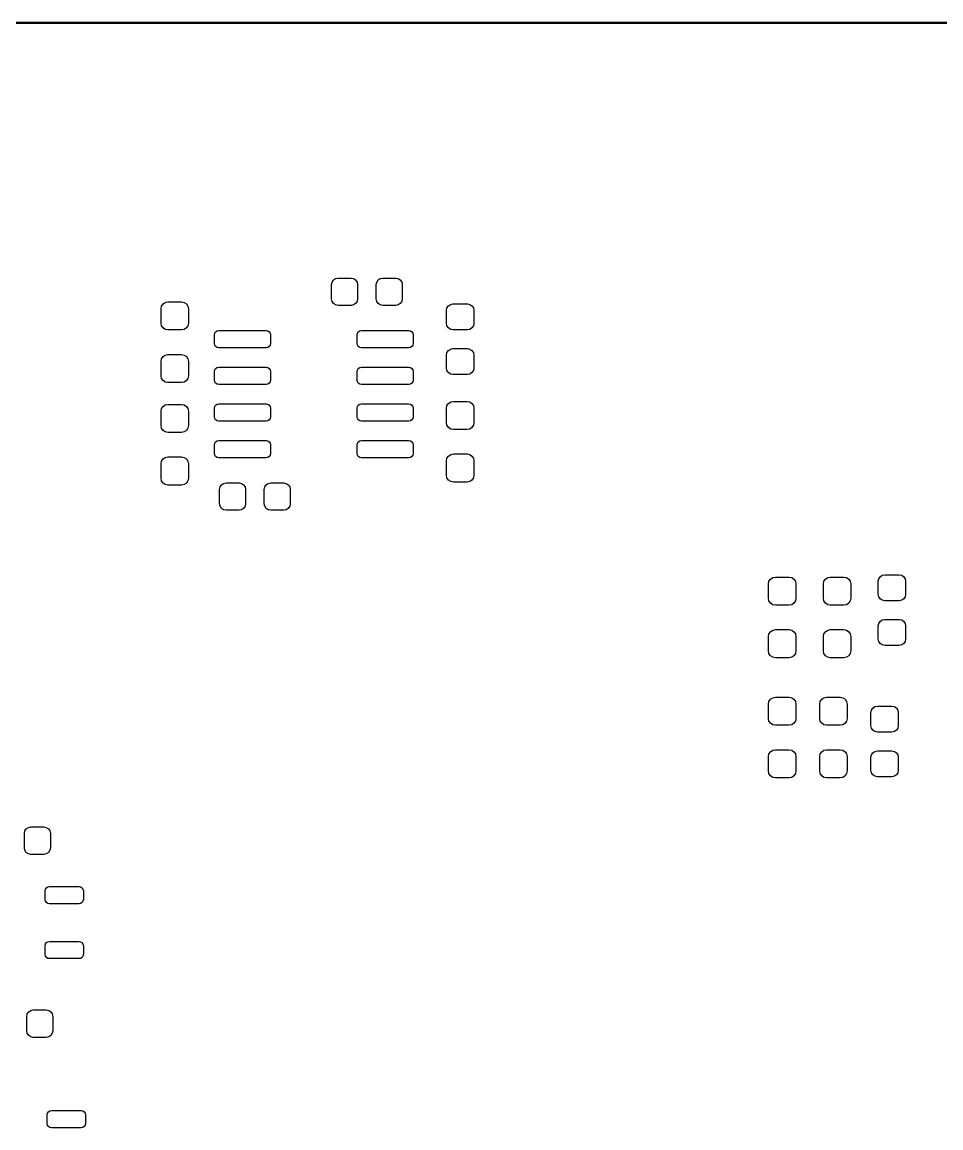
# Model space of a CAD drawing. Header units: inches. Extents: x 0.4 to 23, y -16.1 to -0.4.
# Drawn here: x 14.358 to 15.614, y -7.59 to -6.08 of the extents above; entities that cross this region are included whole.
import ezdxf

# ---------------------------------------------------------------- set-up
doc = ezdxf.new("R2010")
doc.units = ezdxf.units.IN
doc.header["$MEASUREMENT"] = 0
doc.layers.add('F.Paste', color=253, linetype='CONTINUOUS', true_color=0xb4a09a)

msp = doc.modelspace()

# ---------------------------------------------------------------- linework, layer by layer
at = {"layer": 'F.Paste', "linetype": 'CONTINUOUS'}
for p, q in [((8.1969, -6.0797), (17.7731, -6.0797)), ((17.7727, -6.0817), (8.1973, -6.0817)), ((14.7814, -6.4382), (14.782, -6.4348)), ((14.782, -6.4348), (14.7839, -6.4319)), ((14.7839, -6.4319), (14.7868, -6.43)), ((14.7868, -6.43), (14.7902, -6.4293)), ((14.7902, -6.4293), (14.8079, -6.4293)), ((14.8079, -6.4293), (14.8113, -6.43)), ((14.8113, -6.43), (14.8142, -6.4319)), ((14.8142, -6.4319), (14.8161, -6.4348)), ((14.8161, -6.4348), (14.8168, -6.4382)), ((14.8424, -6.4382), (14.8431, -6.4348)), ((14.8431, -6.4348), (14.845, -6.4319)), ((14.845, -6.4319), (14.8478, -6.43)), ((14.8478, -6.43), (14.8512, -6.4293)), ((14.8512, -6.4293), (14.869, -6.4293)), ((14.869, -6.4293), (14.8723, -6.43)), ((14.8723, -6.43), (14.8752, -6.4319)), ((14.8752, -6.4319), (14.8771, -6.4348)), ((14.8771, -6.4348), (14.8778, -6.4382)), ((14.7814, -6.4578), (14.7814, -6.4382)), ((14.8168, -6.4382), (14.8168, -6.4578)), ((14.8424, -6.4578), (14.8424, -6.4382)), ((14.8778, -6.4382), (14.8778, -6.4578)), ((14.549, -6.4677), (14.5511, -6.4647)), ((14.5511, -6.4647), (14.5541, -6.4627)), ((14.5541, -6.4627), (14.5577, -6.462)), ((14.5577, -6.462), (14.5764, -6.462)), ((14.5764, -6.462), (14.58, -6.4627)), ((14.58, -6.4627), (14.583, -6.4647)), ((14.583, -6.4647), (14.585, -6.4677)), ((14.782, -6.4612), (14.7814, -6.4578)), ((14.7839, -6.4641), (14.782, -6.4612)), ((14.7868, -6.466), (14.7839, -6.4641)), ((14.8142, -6.4641), (14.8113, -6.466)), ((14.8161, -6.4612), (14.8142, -6.4641)), ((14.8168, -6.4578), (14.8161, -6.4612)), ((14.8431, -6.4612), (14.8424, -6.4578)), ((14.845, -6.4641), (14.8431, -6.4612)), ((14.8478, -6.466), (14.845, -6.4641)), ((14.8752, -6.4641), (14.8723, -6.466)), ((14.8771, -6.4612), (14.8752, -6.4641)), ((14.8778, -6.4578), (14.8771, -6.4612)), ((14.9409, -6.4674), (14.9438, -6.4654)), ((14.9438, -6.4654), (14.9472, -6.4648)), ((14.9472, -6.4648), (14.9669, -6.4648)), ((14.9669, -6.4648), (14.9703, -6.4654)), ((14.9703, -6.4654), (14.9731, -6.4674)), ((14.5483, -6.4713), (14.549, -6.4677)), ((14.5483, -6.491), (14.5483, -6.4713)), ((14.585, -6.4677), (14.5857, -6.4713)), ((14.5857, -6.4713), (14.5857, -6.491)), ((14.7902, -6.4667), (14.7868, -6.466)), ((14.8079, -6.4667), (14.7902, -6.4667)), ((14.8113, -6.466), (14.8079, -6.4667)), ((14.8512, -6.4667), (14.8478, -6.466)), ((14.869, -6.4667), (14.8512, -6.4667)), ((14.8723, -6.466), (14.869, -6.4667)), ((14.9383, -6.4736), (14.939, -6.4702)), ((14.9383, -6.4913), (14.9383, -6.4736)), ((14.939, -6.4702), (14.9409, -6.4674)), ((14.9731, -6.4674), (14.9751, -6.4702)), ((14.9751, -6.4702), (14.9757, -6.4736)), ((14.9757, -6.4736), (14.9757, -6.4913)), ((14.549, -6.4946), (14.5483, -6.491)), ((14.5511, -6.4976), (14.549, -6.4946)), ((14.585, -6.4946), (14.583, -6.4976)), ((14.5857, -6.491), (14.585, -6.4946)), ((14.939, -6.4947), (14.9383, -6.4913)), ((14.9409, -6.4976), (14.939, -6.4947)), ((14.9751, -6.4947), (14.9731, -6.4976)), ((14.9757, -6.4913), (14.9751, -6.4947)), ((14.5541, -6.4996), (14.5511, -6.4976)), ((14.5577, -6.5003), (14.5541, -6.4996)), ((14.5764, -6.5003), (14.5577, -6.5003)), ((14.58, -6.4996), (14.5764, -6.5003)), ((14.583, -6.4976), (14.58, -6.4996)), ((14.6212, -6.5071), (14.6216, -6.5048)), ((14.6212, -6.5189), (14.6212, -6.5071)), ((14.6216, -6.5048), (14.6229, -6.5029)), ((14.6229, -6.5029), (14.6248, -6.5016)), ((14.6248, -6.5016), (14.6271, -6.5012)), ((14.6271, -6.5012), (14.6921, -6.5012)), ((14.6921, -6.5012), (14.6943, -6.5016)), ((14.6943, -6.5016), (14.6962, -6.5029)), ((14.6962, -6.5029), (14.6975, -6.5048)), ((14.6975, -6.5048), (14.698, -6.5071)), ((14.698, -6.5071), (14.698, -6.5189)), ((14.8161, -6.5071), (14.8165, -6.5048)), ((14.8161, -6.5189), (14.8161, -6.5071)), ((14.8165, -6.5048), (14.8178, -6.5029)), ((14.8178, -6.5029), (14.8197, -6.5016)), ((14.8197, -6.5016), (14.822, -6.5012)), ((14.822, -6.5012), (14.8869, -6.5012)), ((14.8869, -6.5012), (14.8892, -6.5016)), ((14.8892, -6.5016), (14.8911, -6.5029)), ((14.8911, -6.5029), (14.8924, -6.5048)), ((14.8924, -6.5048), (14.8929, -6.5071)), ((14.8929, -6.5071), (14.8929, -6.5189)), ((14.9438, -6.4995), (14.9409, -6.4976)), ((14.9472, -6.5002), (14.9438, -6.4995)), ((14.9669, -6.5002), (14.9472, -6.5002)), ((14.9703, -6.4995), (14.9669, -6.5002)), ((14.9731, -6.4976), (14.9703, -6.4995)), ((14.6216, -6.5212), (14.6212, -6.5189)), ((14.6229, -6.5231), (14.6216, -6.5212)), ((14.6248, -6.5244), (14.6229, -6.5231)), ((14.6271, -6.5248), (14.6248, -6.5244)), ((14.6921, -6.5248), (14.6271, -6.5248)), ((14.6943, -6.5244), (14.6921, -6.5248)), ((14.6962, -6.5231), (14.6943, -6.5244)), ((14.6975, -6.5212), (14.6962, -6.5231)), ((14.698, -6.5189), (14.6975, -6.5212)), ((14.8165, -6.5212), (14.8161, -6.5189)), ((14.8178, -6.5231), (14.8165, -6.5212)), ((14.8197, -6.5244), (14.8178, -6.5231)), ((14.822, -6.5248), (14.8197, -6.5244)), ((14.8869, -6.5248), (14.822, -6.5248)), ((14.8892, -6.5244), (14.8869, -6.5248)), ((14.8911, -6.5231), (14.8892, -6.5244)), ((14.8924, -6.5212), (14.8911, -6.5231)), ((14.8929, -6.5189), (14.8924, -6.5212)), ((14.9438, -6.5265), (14.9472, -6.5258)), ((14.9472, -6.5258), (14.9669, -6.5258)), ((14.9669, -6.5258), (14.9703, -6.5265)), ((14.5483, -6.5432), (14.549, -6.5396)), ((14.549, -6.5396), (14.5511, -6.5365)), ((14.5511, -6.5365), (14.5541, -6.5345)), ((14.5541, -6.5345), (14.5577, -6.5338)), ((14.5577, -6.5338), (14.5764, -6.5338)), ((14.5764, -6.5338), (14.58, -6.5345)), ((14.58, -6.5345), (14.583, -6.5365)), ((14.583, -6.5365), (14.585, -6.5396)), ((14.585, -6.5396), (14.5857, -6.5432)), ((14.9383, -6.5347), (14.939, -6.5313)), ((14.9383, -6.5524), (14.9383, -6.5347)), ((14.939, -6.5313), (14.9409, -6.5284)), ((14.9409, -6.5284), (14.9438, -6.5265)), ((14.9703, -6.5265), (14.9731, -6.5284)), ((14.9731, -6.5284), (14.9751, -6.5313)), ((14.9751, -6.5313), (14.9757, -6.5347)), ((14.9757, -6.5347), (14.9757, -6.5524)), ((14.5483, -6.5628), (14.5483, -6.5432)), ((14.5857, -6.5432), (14.5857, -6.5628)), ((14.6212, -6.5571), (14.6216, -6.5548)), ((14.6216, -6.5548), (14.6229, -6.5529)), ((14.6229, -6.5529), (14.6248, -6.5516)), ((14.6248, -6.5516), (14.6271, -6.5512)), ((14.6271, -6.5512), (14.6921, -6.5512)), ((14.6921, -6.5512), (14.6943, -6.5516)), ((14.6943, -6.5516), (14.6962, -6.5529)), ((14.6962, -6.5529), (14.6975, -6.5548)), ((14.6975, -6.5548), (14.698, -6.5571)), ((14.8161, -6.5571), (14.8165, -6.5548)), ((14.8165, -6.5548), (14.8178, -6.5529)), ((14.8178, -6.5529), (14.8197, -6.5516)), ((14.8197, -6.5516), (14.822, -6.5512)), ((14.822, -6.5512), (14.8869, -6.5512)), ((14.8869, -6.5512), (14.8892, -6.5516)), ((14.8892, -6.5516), (14.8911, -6.5529)), ((14.8911, -6.5529), (14.8924, -6.5548)), ((14.8924, -6.5548), (14.8929, -6.5571)), ((14.939, -6.5558), (14.9383, -6.5524)), ((14.9409, -6.5586), (14.939, -6.5558)), ((14.9751, -6.5558), (14.9731, -6.5586)), ((14.9757, -6.5524), (14.9751, -6.5558)), ((14.549, -6.5664), (14.5483, -6.5628)), ((14.5511, -6.5695), (14.549, -6.5664)), ((14.5541, -6.5715), (14.5511, -6.5695)), ((14.5577, -6.5722), (14.5541, -6.5715)), ((14.58, -6.5715), (14.5764, -6.5722)), ((14.583, -6.5695), (14.58, -6.5715)), ((14.585, -6.5664), (14.583, -6.5695)), ((14.5857, -6.5628), (14.585, -6.5664)), ((14.6212, -6.5689), (14.6212, -6.5571)), ((14.6216, -6.5712), (14.6212, -6.5689)), ((14.6229, -6.5731), (14.6216, -6.5712)), ((14.6975, -6.5712), (14.6962, -6.5731)), ((14.698, -6.5689), (14.6975, -6.5712)), ((14.698, -6.5571), (14.698, -6.5689)), ((14.8161, -6.5689), (14.8161, -6.5571)), ((14.8165, -6.5712), (14.8161, -6.5689)), ((14.8178, -6.5731), (14.8165, -6.5712)), ((14.8924, -6.5712), (14.8911, -6.5731)), ((14.8929, -6.5689), (14.8924, -6.5712)), ((14.8929, -6.5571), (14.8929, -6.5689)), ((14.9438, -6.5606), (14.9409, -6.5586)), ((14.9472, -6.5612), (14.9438, -6.5606)), ((14.9669, -6.5612), (14.9472, -6.5612)), ((14.9703, -6.5606), (14.9669, -6.5612)), ((14.9731, -6.5586), (14.9703, -6.5606)), ((14.5764, -6.5722), (14.5577, -6.5722)), ((14.6248, -6.5744), (14.6229, -6.5731)), ((14.6271, -6.5748), (14.6248, -6.5744)), ((14.6921, -6.5748), (14.6271, -6.5748)), ((14.6943, -6.5744), (14.6921, -6.5748)), ((14.6962, -6.5731), (14.6943, -6.5744)), ((14.8197, -6.5744), (14.8178, -6.5731)), ((14.822, -6.5748), (14.8197, -6.5744)), ((14.8869, -6.5748), (14.822, -6.5748)), ((14.8892, -6.5744), (14.8869, -6.5748)), ((14.8911, -6.5731), (14.8892, -6.5744)), ((14.6229, -6.6029), (14.6248, -6.6016)), ((14.6248, -6.6016), (14.6271, -6.6012)), ((14.6271, -6.6012), (14.6921, -6.6012)), ((14.6921, -6.6012), (14.6943, -6.6016)), ((14.6943, -6.6016), (14.6962, -6.6029)), ((14.8178, -6.6029), (14.8197, -6.6016)), ((14.8197, -6.6016), (14.822, -6.6012)), ((14.822, -6.6012), (14.8869, -6.6012)), ((14.8869, -6.6012), (14.8892, -6.6016)), ((14.8892, -6.6016), (14.8911, -6.6029)), ((14.939, -6.6037), (14.9411, -6.6006)), ((14.9411, -6.6006), (14.9441, -6.5986)), ((14.9441, -6.5986), (14.9477, -6.5979)), ((14.9477, -6.5979), (14.9664, -6.5979)), ((14.9664, -6.5979), (14.97, -6.5986)), ((14.97, -6.5986), (14.973, -6.6006)), ((14.973, -6.6006), (14.975, -6.6037)), ((14.5483, -6.6113), (14.549, -6.6077)), ((14.5483, -6.631), (14.5483, -6.6113)), ((14.549, -6.6077), (14.5511, -6.6047)), ((14.5511, -6.6047), (14.5541, -6.6027)), ((14.5541, -6.6027), (14.5577, -6.602)), ((14.5577, -6.602), (14.5764, -6.602)), ((14.5764, -6.602), (14.58, -6.6027)), ((14.58, -6.6027), (14.583, -6.6047)), ((14.583, -6.6047), (14.585, -6.6077)), ((14.585, -6.6077), (14.5857, -6.6113)), ((14.5857, -6.6113), (14.5857, -6.631)), ((14.6212, -6.6071), (14.6216, -6.6048)), ((14.6212, -6.6189), (14.6212, -6.6071)), ((14.6216, -6.6048), (14.6229, -6.6029)), ((14.6962, -6.6029), (14.6975, -6.6048)), ((14.6975, -6.6048), (14.698, -6.6071)), ((14.698, -6.6071), (14.698, -6.6189)), ((14.8161, -6.6071), (14.8165, -6.6048)), ((14.8161, -6.6189), (14.8161, -6.6071)), ((14.8165, -6.6048), (14.8178, -6.6029)), ((14.8911, -6.6029), (14.8924, -6.6048)), ((14.8924, -6.6048), (14.8929, -6.6071)), ((14.8929, -6.6071), (14.8929, -6.6189)), ((14.9383, -6.6072), (14.939, -6.6037)), ((14.9383, -6.6269), (14.9383, -6.6072)), ((14.975, -6.6037), (14.9757, -6.6072)), ((14.9757, -6.6072), (14.9757, -6.6269)), ((14.549, -6.6346), (14.5483, -6.631)), ((14.5857, -6.631), (14.585, -6.6346)), ((14.6216, -6.6212), (14.6212, -6.6189)), ((14.6229, -6.6231), (14.6216, -6.6212)), ((14.6248, -6.6244), (14.6229, -6.6231)), ((14.6271, -6.6248), (14.6248, -6.6244)), ((14.6921, -6.6248), (14.6271, -6.6248)), ((14.6943, -6.6244), (14.6921, -6.6248)), ((14.6962, -6.6231), (14.6943, -6.6244)), ((14.6975, -6.6212), (14.6962, -6.6231)), ((14.698, -6.6189), (14.6975, -6.6212)), ((14.8165, -6.6212), (14.8161, -6.6189)), ((14.8178, -6.6231), (14.8165, -6.6212)), ((14.8197, -6.6244), (14.8178, -6.6231)), ((14.822, -6.6248), (14.8197, -6.6244)), ((14.8869, -6.6248), (14.822, -6.6248)), ((14.8892, -6.6244), (14.8869, -6.6248)), ((14.8911, -6.6231), (14.8892, -6.6244)), ((14.8924, -6.6212), (14.8911, -6.6231)), ((14.8929, -6.6189), (14.8924, -6.6212)), ((14.939, -6.6305), (14.9383, -6.6269)), ((14.9411, -6.6335), (14.939, -6.6305)), ((14.975, -6.6305), (14.973, -6.6335)), ((14.9757, -6.6269), (14.975, -6.6305)), ((14.5511, -6.6376), (14.549, -6.6346)), ((14.5541, -6.6396), (14.5511, -6.6376)), ((14.5577, -6.6403), (14.5541, -6.6396)), ((14.5764, -6.6403), (14.5577, -6.6403)), ((14.58, -6.6396), (14.5764, -6.6403)), ((14.583, -6.6376), (14.58, -6.6396)), ((14.585, -6.6346), (14.583, -6.6376)), ((14.9441, -6.6356), (14.9411, -6.6335)), ((14.9477, -6.6363), (14.9441, -6.6356)), ((14.9664, -6.6363), (14.9477, -6.6363)), ((14.97, -6.6356), (14.9664, -6.6363)), ((14.973, -6.6335), (14.97, -6.6356)), ((14.6212, -6.6571), (14.6216, -6.6548)), ((14.6212, -6.6689), (14.6212, -6.6571)), ((14.6216, -6.6548), (14.6229, -6.6529)), ((14.6229, -6.6529), (14.6248, -6.6516)), ((14.6248, -6.6516), (14.6271, -6.6512)), ((14.6271, -6.6512), (14.6921, -6.6512)), ((14.6921, -6.6512), (14.6943, -6.6516)), ((14.6943, -6.6516), (14.6962, -6.6529)), ((14.6962, -6.6529), (14.6975, -6.6548)), ((14.6975, -6.6548), (14.698, -6.6571)), ((14.698, -6.6571), (14.698, -6.6689)), ((14.8161, -6.6571), (14.8165, -6.6548)), ((14.8161, -6.6689), (14.8161, -6.6571)), ((14.8165, -6.6548), (14.8178, -6.6529)), ((14.8178, -6.6529), (14.8197, -6.6516)), ((14.8197, -6.6516), (14.822, -6.6512)), ((14.822, -6.6512), (14.8869, -6.6512)), ((14.8869, -6.6512), (14.8892, -6.6516)), ((14.8892, -6.6516), (14.8911, -6.6529)), ((14.8911, -6.6529), (14.8924, -6.6548)), ((14.8924, -6.6548), (14.8929, -6.6571)), ((14.8929, -6.6571), (14.8929, -6.6689)), ((14.549, -6.6796), (14.5511, -6.6765)), ((14.5511, -6.6765), (14.5541, -6.6745)), ((14.5541, -6.6745), (14.5577, -6.6738)), ((14.5577, -6.6738), (14.5764, -6.6738)), ((14.5764, -6.6738), (14.58, -6.6745)), ((14.58, -6.6745), (14.583, -6.6765)), ((14.583, -6.6765), (14.585, -6.6796)), ((14.6216, -6.6712), (14.6212, -6.6689)), ((14.6229, -6.6731), (14.6216, -6.6712)), ((14.6248, -6.6744), (14.6229, -6.6731)), ((14.6271, -6.6748), (14.6248, -6.6744)), ((14.6921, -6.6748), (14.6271, -6.6748)), ((14.6943, -6.6744), (14.6921, -6.6748)), ((14.6962, -6.6731), (14.6943, -6.6744)), ((14.6975, -6.6712), (14.6962, -6.6731)), ((14.698, -6.6689), (14.6975, -6.6712)), ((14.8165, -6.6712), (14.8161, -6.6689)), ((14.8178, -6.6731), (14.8165, -6.6712)), ((14.8197, -6.6744), (14.8178, -6.6731)), ((14.822, -6.6748), (14.8197, -6.6744)), ((14.8869, -6.6748), (14.822, -6.6748)), ((14.8892, -6.6744), (14.8869, -6.6748)), ((14.8911, -6.6731), (14.8892, -6.6744)), ((14.8924, -6.6712), (14.8911, -6.6731)), ((14.8929, -6.6689), (14.8924, -6.6712)), ((14.9383, -6.6791), (14.939, -6.6755)), ((14.939, -6.6755), (14.9411, -6.6725)), ((14.9411, -6.6725), (14.9441, -6.6704)), ((14.9441, -6.6704), (14.9477, -6.6697)), ((14.9477, -6.6697), (14.9664, -6.6697)), ((14.9664, -6.6697), (14.97, -6.6704)), ((14.97, -6.6704), (14.973, -6.6725)), ((14.973, -6.6725), (14.975, -6.6755)), ((14.975, -6.6755), (14.9757, -6.6791)), ((14.5483, -6.6832), (14.549, -6.6796)), ((14.5483, -6.7028), (14.5483, -6.6832)), ((14.585, -6.6796), (14.5857, -6.6832)), ((14.5857, -6.6832), (14.5857, -6.7028)), ((14.9383, -6.6988), (14.9383, -6.6791)), ((14.9757, -6.6791), (14.9757, -6.6988)), ((14.549, -6.7064), (14.5483, -6.7028)), ((14.5511, -6.7095), (14.549, -6.7064)), ((14.585, -6.7064), (14.583, -6.7095)), ((14.5857, -6.7028), (14.585, -6.7064)), ((14.939, -6.7023), (14.9383, -6.6988)), ((14.9411, -6.7054), (14.939, -6.7023)), ((14.9441, -6.7074), (14.9411, -6.7054)), ((14.9477, -6.7081), (14.9441, -6.7074)), ((14.97, -6.7074), (14.9664, -6.7081)), ((14.973, -6.7054), (14.97, -6.7074)), ((14.975, -6.7023), (14.973, -6.7054)), ((14.9757, -6.6988), (14.975, -6.7023)), ((14.5541, -6.7115), (14.5511, -6.7095)), ((14.5577, -6.7122), (14.5541, -6.7115)), ((14.5764, -6.7122), (14.5577, -6.7122)), ((14.58, -6.7115), (14.5764, -6.7122)), ((14.583, -6.7095), (14.58, -6.7115)), ((14.6283, -6.7182), (14.629, -6.7148)), ((14.6283, -6.7378), (14.6283, -6.7182)), ((14.629, -6.7148), (14.6309, -6.7119)), ((14.6309, -6.7119), (14.6338, -6.71)), ((14.6338, -6.71), (14.6371, -6.7093)), ((14.6371, -6.7093), (14.6549, -6.7093)), ((14.6549, -6.7093), (14.6582, -6.71)), ((14.6582, -6.71), (14.6611, -6.7119)), ((14.6611, -6.7119), (14.663, -6.7148)), ((14.663, -6.7148), (14.6637, -6.7182)), ((14.6637, -6.7182), (14.6637, -6.7378)), ((14.6893, -6.7182), (14.69, -6.7148)), ((14.6893, -6.7378), (14.6893, -6.7182)), ((14.69, -6.7148), (14.6919, -6.7119)), ((14.6919, -6.7119), (14.6948, -6.71)), ((14.6948, -6.71), (14.6982, -6.7093)), ((14.6982, -6.7093), (14.7159, -6.7093)), ((14.7159, -6.7093), (14.7193, -6.71)), ((14.7193, -6.71), (14.7221, -6.7119)), ((14.7221, -6.7119), (14.7241, -6.7148)), ((14.7241, -6.7148), (14.7247, -6.7182)), ((14.7247, -6.7182), (14.7247, -6.7378)), ((14.9664, -6.7081), (14.9477, -6.7081)), ((14.629, -6.7412), (14.6283, -6.7378)), ((14.6309, -6.7441), (14.629, -6.7412)), ((14.6338, -6.746), (14.6309, -6.7441)), ((14.6371, -6.7467), (14.6338, -6.746)), ((14.6549, -6.7467), (14.6371, -6.7467)), ((14.6582, -6.746), (14.6549, -6.7467)), ((14.6611, -6.7441), (14.6582, -6.746)), ((14.663, -6.7412), (14.6611, -6.7441)), ((14.6637, -6.7378), (14.663, -6.7412)), ((14.69, -6.7412), (14.6893, -6.7378)), ((14.6919, -6.7441), (14.69, -6.7412)), ((14.6948, -6.746), (14.6919, -6.7441)), ((14.6982, -6.7467), (14.6948, -6.746)), ((14.7159, -6.7467), (14.6982, -6.7467)), ((14.7193, -6.746), (14.7159, -6.7467)), ((14.7221, -6.7441), (14.7193, -6.746)), ((14.7241, -6.7412), (14.7221, -6.7441)), ((14.7247, -6.7378), (14.7241, -6.7412)), ((15.379, -6.8437), (15.3811, -6.8406)), ((15.3811, -6.8406), (15.3841, -6.8386)), ((15.3841, -6.8386), (15.3877, -6.8379)), ((15.3877, -6.8379), (15.4064, -6.8379)), ((15.4064, -6.8379), (15.41, -6.8386)), ((15.41, -6.8386), (15.413, -6.8406)), ((15.413, -6.8406), (15.415, -6.8437)), ((15.4541, -6.8437), (15.4561, -6.8406)), ((15.4561, -6.8406), (15.4592, -6.8386)), ((15.4592, -6.8386), (15.4627, -6.8379)), ((15.4627, -6.8379), (15.4814, -6.8379)), ((15.4814, -6.8379), (15.485, -6.8386)), ((15.485, -6.8386), (15.488, -6.8406)), ((15.488, -6.8406), (15.4901, -6.8437)), ((15.5283, -6.8436), (15.529, -6.8402)), ((15.529, -6.8402), (15.5309, -6.8374)), ((15.5309, -6.8374), (15.5338, -6.8354)), ((15.5338, -6.8354), (15.5372, -6.8348)), ((15.5372, -6.8348), (15.5569, -6.8348)), ((15.5569, -6.8348), (15.5603, -6.8354)), ((15.5603, -6.8354), (15.5631, -6.8374)), ((15.5631, -6.8374), (15.5651, -6.8402)), ((15.5651, -6.8402), (15.5657, -6.8436)), ((15.3783, -6.8472), (15.379, -6.8437)), ((15.3783, -6.8669), (15.3783, -6.8472)), ((15.415, -6.8437), (15.4157, -6.8472)), ((15.4157, -6.8472), (15.4157, -6.8669)), ((15.4534, -6.8472), (15.4541, -6.8437)), ((15.4534, -6.8669), (15.4534, -6.8472)), ((15.4901, -6.8437), (15.4908, -6.8472)), ((15.4908, -6.8472), (15.4908, -6.8669)), ((15.5283, -6.8613), (15.5283, -6.8436)), ((15.5657, -6.8436), (15.5657, -6.8613)), ((15.379, -6.8705), (15.3783, -6.8669)), ((15.3811, -6.8735), (15.379, -6.8705)), ((15.3841, -6.8756), (15.3811, -6.8735)), ((15.413, -6.8735), (15.41, -6.8756)), ((15.415, -6.8705), (15.413, -6.8735)), ((15.4157, -6.8669), (15.415, -6.8705)), ((15.4541, -6.8705), (15.4534, -6.8669)), ((15.4561, -6.8735), (15.4541, -6.8705)), ((15.4592, -6.8756), (15.4561, -6.8735)), ((15.488, -6.8735), (15.485, -6.8756)), ((15.4901, -6.8705), (15.488, -6.8735)), ((15.4908, -6.8669), (15.4901, -6.8705)), ((15.529, -6.8647), (15.5283, -6.8613)), ((15.5309, -6.8676), (15.529, -6.8647)), ((15.5338, -6.8695), (15.5309, -6.8676)), ((15.5372, -6.8702), (15.5338, -6.8695)), ((15.5569, -6.8702), (15.5372, -6.8702)), ((15.5603, -6.8695), (15.5569, -6.8702)), ((15.5631, -6.8676), (15.5603, -6.8695)), ((15.5651, -6.8647), (15.5631, -6.8676)), ((15.5657, -6.8613), (15.5651, -6.8647)), ((15.3877, -6.8763), (15.3841, -6.8756)), ((15.4064, -6.8763), (15.3877, -6.8763)), ((15.41, -6.8756), (15.4064, -6.8763)), ((15.4627, -6.8763), (15.4592, -6.8756)), ((15.4814, -6.8763), (15.4627, -6.8763)), ((15.485, -6.8756), (15.4814, -6.8763)), ((15.5283, -6.9047), (15.529, -6.9013)), ((15.529, -6.9013), (15.5309, -6.8984)), ((15.5309, -6.8984), (15.5338, -6.8965)), ((15.5338, -6.8965), (15.5372, -6.8958)), ((15.5372, -6.8958), (15.5569, -6.8958)), ((15.5569, -6.8958), (15.5603, -6.8965)), ((15.5603, -6.8965), (15.5631, -6.8984)), ((15.5631, -6.8984), (15.5651, -6.9013)), ((15.5651, -6.9013), (15.5657, -6.9047)), ((15.3783, -6.9191), (15.379, -6.9155)), ((15.379, -6.9155), (15.3811, -6.9125)), ((15.3811, -6.9125), (15.3841, -6.9104)), ((15.3841, -6.9104), (15.3877, -6.9097)), ((15.3877, -6.9097), (15.4064, -6.9097)), ((15.4064, -6.9097), (15.41, -6.9104)), ((15.41, -6.9104), (15.413, -6.9125)), ((15.413, -6.9125), (15.415, -6.9155)), ((15.415, -6.9155), (15.4157, -6.9191)), ((15.4534, -6.9191), (15.4541, -6.9155)), ((15.4541, -6.9155), (15.4561, -6.9125)), ((15.4561, -6.9125), (15.4592, -6.9104)), ((15.4592, -6.9104), (15.4627, -6.9097)), ((15.4627, -6.9097), (15.4814, -6.9097)), ((15.4814, -6.9097), (15.485, -6.9104)), ((15.485, -6.9104), (15.488, -6.9125)), ((15.488, -6.9125), (15.4901, -6.9155)), ((15.4901, -6.9155), (15.4908, -6.9191)), ((15.5283, -6.9224), (15.5283, -6.9047)), ((15.5657, -6.9047), (15.5657, -6.9224)), ((15.3783, -6.9388), (15.3783, -6.9191)), ((15.4157, -6.9191), (15.4157, -6.9388)), ((15.4534, -6.9388), (15.4534, -6.9191)), ((15.4908, -6.9191), (15.4908, -6.9388)), ((15.529, -6.9258), (15.5283, -6.9224)), ((15.5309, -6.9286), (15.529, -6.9258)), ((15.5338, -6.9306), (15.5309, -6.9286)), ((15.5372, -6.9312), (15.5338, -6.9306)), ((15.5569, -6.9312), (15.5372, -6.9312)), ((15.5603, -6.9306), (15.5569, -6.9312)), ((15.5631, -6.9286), (15.5603, -6.9306)), ((15.5651, -6.9258), (15.5631, -6.9286)), ((15.5657, -6.9224), (15.5651, -6.9258)), ((15.379, -6.9423), (15.3783, -6.9388)), ((15.3811, -6.9454), (15.379, -6.9423)), ((15.3841, -6.9474), (15.3811, -6.9454)), ((15.3877, -6.9481), (15.3841, -6.9474)), ((15.4064, -6.9481), (15.3877, -6.9481)), ((15.41, -6.9474), (15.4064, -6.9481)), ((15.413, -6.9454), (15.41, -6.9474)), ((15.415, -6.9423), (15.413, -6.9454)), ((15.4157, -6.9388), (15.415, -6.9423)), ((15.4541, -6.9423), (15.4534, -6.9388)), ((15.4561, -6.9454), (15.4541, -6.9423)), ((15.4592, -6.9474), (15.4561, -6.9454)), ((15.4627, -6.9481), (15.4592, -6.9474)), ((15.4814, -6.9481), (15.4627, -6.9481)), ((15.485, -6.9474), (15.4814, -6.9481)), ((15.488, -6.9454), (15.485, -6.9474)), ((15.4901, -6.9423), (15.488, -6.9454)), ((15.4908, -6.9388), (15.4901, -6.9423)), ((15.3783, -7.0113), (15.379, -7.0077)), ((15.379, -7.0077), (15.3811, -7.0047)), ((15.3811, -7.0047), (15.3841, -7.0027)), ((15.3841, -7.0027), (15.3877, -7.002)), ((15.3877, -7.002), (15.4064, -7.002)), ((15.4064, -7.002), (15.41, -7.0027)), ((15.41, -7.0027), (15.413, -7.0047)), ((15.413, -7.0047), (15.415, -7.0077)), ((15.415, -7.0077), (15.4157, -7.0113)), ((15.4483, -7.0113), (15.449, -7.0077)), ((15.449, -7.0077), (15.4511, -7.0047)), ((15.4511, -7.0047), (15.4541, -7.0027)), ((15.4541, -7.0027), (15.4577, -7.002)), ((15.4577, -7.002), (15.4764, -7.002)), ((15.4764, -7.002), (15.48, -7.0027)), ((15.48, -7.0027), (15.483, -7.0047)), ((15.483, -7.0047), (15.485, -7.0077)), ((15.485, -7.0077), (15.4857, -7.0113)), ((15.3783, -7.031), (15.3783, -7.0113)), ((15.4157, -7.0113), (15.4157, -7.031)), ((15.4483, -7.031), (15.4483, -7.0113)), ((15.4857, -7.0113), (15.4857, -7.031)), ((15.5183, -7.0231), (15.519, -7.0197)), ((15.5183, -7.0408), (15.5183, -7.0231)), ((15.519, -7.0197), (15.5209, -7.0169)), ((15.5209, -7.0169), (15.5238, -7.0149)), ((15.5238, -7.0149), (15.5272, -7.0143)), ((15.5272, -7.0143), (15.5469, -7.0143)), ((15.5469, -7.0143), (15.5503, -7.0149)), ((15.5503, -7.0149), (15.5531, -7.0169)), ((15.5531, -7.0169), (15.5551, -7.0197)), ((15.5551, -7.0197), (15.5557, -7.0231)), ((15.5557, -7.0231), (15.5557, -7.0408)), ((15.379, -7.0346), (15.3783, -7.031)), ((15.3811, -7.0376), (15.379, -7.0346)), ((15.3841, -7.0396), (15.3811, -7.0376)), ((15.3877, -7.0403), (15.3841, -7.0396)), ((15.41, -7.0396), (15.4064, -7.0403)), ((15.413, -7.0376), (15.41, -7.0396)), ((15.415, -7.0346), (15.413, -7.0376)), ((15.4157, -7.031), (15.415, -7.0346)), ((15.449, -7.0346), (15.4483, -7.031)), ((15.4511, -7.0376), (15.449, -7.0346)), ((15.4541, -7.0396), (15.4511, -7.0376)), ((15.4577, -7.0403), (15.4541, -7.0396)), ((15.48, -7.0396), (15.4764, -7.0403)), ((15.483, -7.0376), (15.48, -7.0396)), ((15.485, -7.0346), (15.483, -7.0376)), ((15.4857, -7.031), (15.485, -7.0346)), ((15.4064, -7.0403), (15.3877, -7.0403)), ((15.4764, -7.0403), (15.4577, -7.0403)), ((15.519, -7.0442), (15.5183, -7.0408)), ((15.5209, -7.0471), (15.519, -7.0442)), ((15.5238, -7.049), (15.5209, -7.0471)), ((15.5272, -7.0497), (15.5238, -7.049)), ((15.5469, -7.0497), (15.5272, -7.0497)), ((15.5503, -7.049), (15.5469, -7.0497)), ((15.5531, -7.0471), (15.5503, -7.049)), ((15.5551, -7.0442), (15.5531, -7.0471)), ((15.5557, -7.0408), (15.5551, -7.0442)), ((15.3783, -7.0832), (15.379, -7.0796)), ((15.3783, -7.1028), (15.3783, -7.0832)), ((15.379, -7.0796), (15.3811, -7.0765)), ((15.3811, -7.0765), (15.3841, -7.0745)), ((15.3841, -7.0745), (15.3877, -7.0738)), ((15.3877, -7.0738), (15.4064, -7.0738)), ((15.4064, -7.0738), (15.41, -7.0745)), ((15.41, -7.0745), (15.413, -7.0765)), ((15.413, -7.0765), (15.415, -7.0796)), ((15.415, -7.0796), (15.4157, -7.0832)), ((15.4157, -7.0832), (15.4157, -7.1028)), ((15.4483, -7.0832), (15.449, -7.0796)), ((15.4483, -7.1028), (15.4483, -7.0832)), ((15.449, -7.0796), (15.4511, -7.0765)), ((15.4511, -7.0765), (15.4541, -7.0745)), ((15.4541, -7.0745), (15.4577, -7.0738)), ((15.4577, -7.0738), (15.4764, -7.0738)), ((15.4764, -7.0738), (15.48, -7.0745)), ((15.48, -7.0745), (15.483, -7.0765)), ((15.483, -7.0765), (15.485, -7.0796)), ((15.485, -7.0796), (15.4857, -7.0832)), ((15.4857, -7.0832), (15.4857, -7.1028)), ((15.5183, -7.0841), (15.519, -7.0808)), ((15.5183, -7.1019), (15.5183, -7.0841)), ((15.519, -7.0808), (15.5209, -7.0779)), ((15.5209, -7.0779), (15.5238, -7.076)), ((15.5238, -7.076), (15.5272, -7.0753)), ((15.5272, -7.0753), (15.5469, -7.0753)), ((15.5469, -7.0753), (15.5503, -7.076)), ((15.5503, -7.076), (15.5531, -7.0779)), ((15.5531, -7.0779), (15.5551, -7.0808)), ((15.5551, -7.0808), (15.5557, -7.0841)), ((15.5557, -7.0841), (15.5557, -7.1019)), ((15.379, -7.1064), (15.3783, -7.1028)), ((15.3811, -7.1095), (15.379, -7.1064)), ((15.3841, -7.1115), (15.3811, -7.1095)), ((15.3877, -7.1122), (15.3841, -7.1115)), ((15.4064, -7.1122), (15.3877, -7.1122)), ((15.41, -7.1115), (15.4064, -7.1122)), ((15.413, -7.1095), (15.41, -7.1115)), ((15.415, -7.1064), (15.413, -7.1095)), ((15.4157, -7.1028), (15.415, -7.1064)), ((15.449, -7.1064), (15.4483, -7.1028)), ((15.4511, -7.1095), (15.449, -7.1064)), ((15.4541, -7.1115), (15.4511, -7.1095)), ((15.4577, -7.1122), (15.4541, -7.1115)), ((15.4764, -7.1122), (15.4577, -7.1122)), ((15.48, -7.1115), (15.4764, -7.1122)), ((15.483, -7.1095), (15.48, -7.1115)), ((15.485, -7.1064), (15.483, -7.1095)), ((15.4857, -7.1028), (15.485, -7.1064)), ((15.519, -7.1052), (15.5183, -7.1019)), ((15.5209, -7.1081), (15.519, -7.1052)), ((15.5238, -7.11), (15.5209, -7.1081)), ((15.5272, -7.1107), (15.5238, -7.11)), ((15.5469, -7.1107), (15.5272, -7.1107)), ((15.5503, -7.11), (15.5469, -7.1107)), ((15.5531, -7.1081), (15.5503, -7.11)), ((15.5551, -7.1052), (15.5531, -7.1081)), ((15.5557, -7.1019), (15.5551, -7.1052)), ((14.3616, -7.1882), (14.3622, -7.1848)), ((14.3616, -7.2078), (14.3616, -7.1882)), ((14.3622, -7.1848), (14.3642, -7.1819)), ((14.3642, -7.1819), (14.367, -7.18)), ((14.367, -7.18), (14.3704, -7.1793)), ((14.3704, -7.1793), (14.3881, -7.1793)), ((14.3881, -7.1793), (14.3915, -7.18)), ((14.3915, -7.18), (14.3944, -7.1819)), ((14.3944, -7.1819), (14.3963, -7.1848)), ((14.3963, -7.1848), (14.397, -7.1882)), ((14.397, -7.1882), (14.397, -7.2078)), ((14.3622, -7.2112), (14.3616, -7.2078)), ((14.3642, -7.2141), (14.3622, -7.2112)), ((14.367, -7.216), (14.3642, -7.2141)), ((14.3704, -7.2167), (14.367, -7.216)), ((14.3881, -7.2167), (14.3704, -7.2167)), ((14.3915, -7.216), (14.3881, -7.2167)), ((14.3944, -7.2141), (14.3915, -7.216)), ((14.3963, -7.2112), (14.3944, -7.2141)), ((14.397, -7.2078), (14.3963, -7.2112)), ((14.3899, -7.2667), (14.3904, -7.2644)), ((14.3904, -7.2644), (14.3916, -7.2625)), ((14.3916, -7.2625), (14.3936, -7.2612)), ((14.3936, -7.2612), (14.3958, -7.2608)), ((14.3958, -7.2608), (14.4362, -7.2608)), ((14.4362, -7.2608), (14.4384, -7.2612)), ((14.4384, -7.2612), (14.4404, -7.2625)), ((14.4404, -7.2625), (14.4416, -7.2644)), ((14.4416, -7.2644), (14.4421, -7.2667)), ((14.3899, -7.2785), (14.3899, -7.2667)), ((14.3904, -7.2808), (14.3899, -7.2785)), ((14.3916, -7.2827), (14.3904, -7.2808)), ((14.4416, -7.2808), (14.4404, -7.2827)), ((14.4421, -7.2785), (14.4416, -7.2808)), ((14.4421, -7.2667), (14.4421, -7.2785)), ((14.3936, -7.284), (14.3916, -7.2827)), ((14.3958, -7.2844), (14.3936, -7.284)), ((14.4362, -7.2844), (14.3958, -7.2844)), ((14.4384, -7.284), (14.4362, -7.2844)), ((14.4404, -7.2827), (14.4384, -7.284)), ((14.3899, -7.3415), (14.3904, -7.3392)), ((14.3899, -7.3533), (14.3899, -7.3415)), ((14.3904, -7.3392), (14.3916, -7.3373)), ((14.3916, -7.3373), (14.3936, -7.336)), ((14.3936, -7.336), (14.3958, -7.3356)), ((14.3958, -7.3356), (14.4362, -7.3356)), ((14.4362, -7.3356), (14.4384, -7.336)), ((14.4384, -7.336), (14.4404, -7.3373)), ((14.4404, -7.3373), (14.4416, -7.3392)), ((14.4416, -7.3392), (14.4421, -7.3415)), ((14.4421, -7.3415), (14.4421, -7.3533)), ((14.3904, -7.3556), (14.3899, -7.3533)), ((14.3916, -7.3575), (14.3904, -7.3556)), ((14.4416, -7.3556), (14.4404, -7.3575)), ((14.4421, -7.3533), (14.4416, -7.3556)), ((14.3936, -7.3588), (14.3916, -7.3575)), ((14.3958, -7.3592), (14.3936, -7.3588)), ((14.4362, -7.3592), (14.3958, -7.3592)), ((14.4384, -7.3588), (14.4362, -7.3592)), ((14.4404, -7.3575), (14.4384, -7.3588)), ((14.3655, -7.4348), (14.3674, -7.4319)), ((14.3674, -7.4319), (14.3703, -7.43)), ((14.3703, -7.43), (14.3737, -7.4293)), ((14.3737, -7.4293), (14.3914, -7.4293)), ((14.3914, -7.4293), (14.3948, -7.43)), ((14.3948, -7.43), (14.3976, -7.4319)), ((14.3976, -7.4319), (14.3996, -7.4348)), ((14.3648, -7.4382), (14.3655, -7.4348)), ((14.3648, -7.4578), (14.3648, -7.4382)), ((14.3996, -7.4348), (14.4002, -7.4382)), ((14.4002, -7.4382), (14.4002, -7.4578)), ((14.3655, -7.4612), (14.3648, -7.4578)), ((14.3674, -7.4641), (14.3655, -7.4612)), ((14.3996, -7.4612), (14.3976, -7.4641)), ((14.4002, -7.4578), (14.3996, -7.4612)), ((14.3703, -7.466), (14.3674, -7.4641)), ((14.3737, -7.4667), (14.3703, -7.466)), ((14.3914, -7.4667), (14.3737, -7.4667)), ((14.3948, -7.466), (14.3914, -7.4667)), ((14.3976, -7.4641), (14.3948, -7.466)), ((14.3932, -7.5704), (14.3944, -7.5685)), ((14.3944, -7.5685), (14.3963, -7.5672)), ((14.3963, -7.5672), (14.3986, -7.5668)), ((14.3986, -7.5668), (14.439, -7.5668)), ((14.439, -7.5668), (14.4412, -7.5672)), ((14.4412, -7.5672), (14.4431, -7.5685)), ((14.4431, -7.5685), (14.4444, -7.5704)), ((14.3927, -7.5727), (14.3932, -7.5704)), ((14.3927, -7.5845), (14.3927, -7.5727)), ((14.4444, -7.5704), (14.4449, -7.5727)), ((14.4449, -7.5727), (14.4449, -7.5845)), ((14.3932, -7.5868), (14.3927, -7.5845)), ((14.3944, -7.5887), (14.3932, -7.5868)), ((14.3963, -7.59), (14.3944, -7.5887)), ((14.3986, -7.5904), (14.3963, -7.59)), ((14.439, -7.5904), (14.3986, -7.5904)), ((14.4412, -7.59), (14.439, -7.5904)), ((14.4431, -7.5887), (14.4412, -7.59)), ((14.4444, -7.5868), (14.4431, -7.5887)), ((14.4449, -7.5845), (14.4444, -7.5868))]:
    msp.add_line(p, q, dxfattribs=at)

doc.saveas('drawing.dxf')
